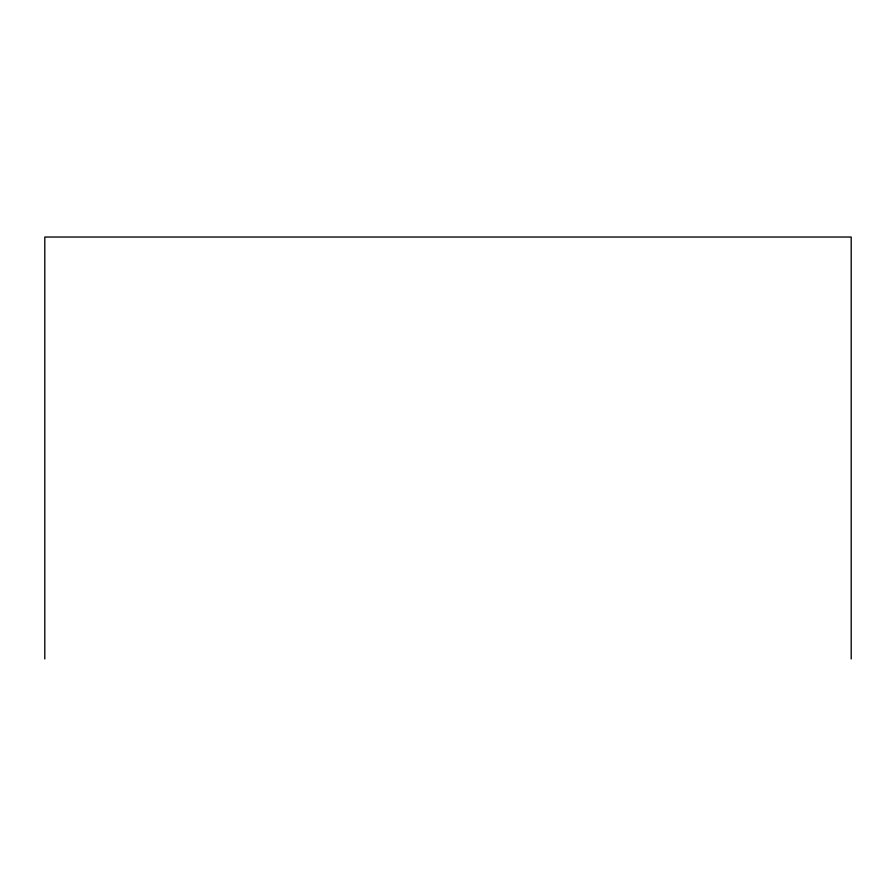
<?xml version="1.0" encoding="UTF-8"?>
<svg xmlns="http://www.w3.org/2000/svg" width="896" height="896" viewBox="0 0 896 896"><rect width="100%" height="100%" fill="white"/><g stroke="black" fill="none" stroke-linecap="round" stroke-linejoin="round"><path stroke-width="1.34" d="M851.2 658.963L851.2 237.037L44.8 237.037L44.8 658.963"/></g></svg>
